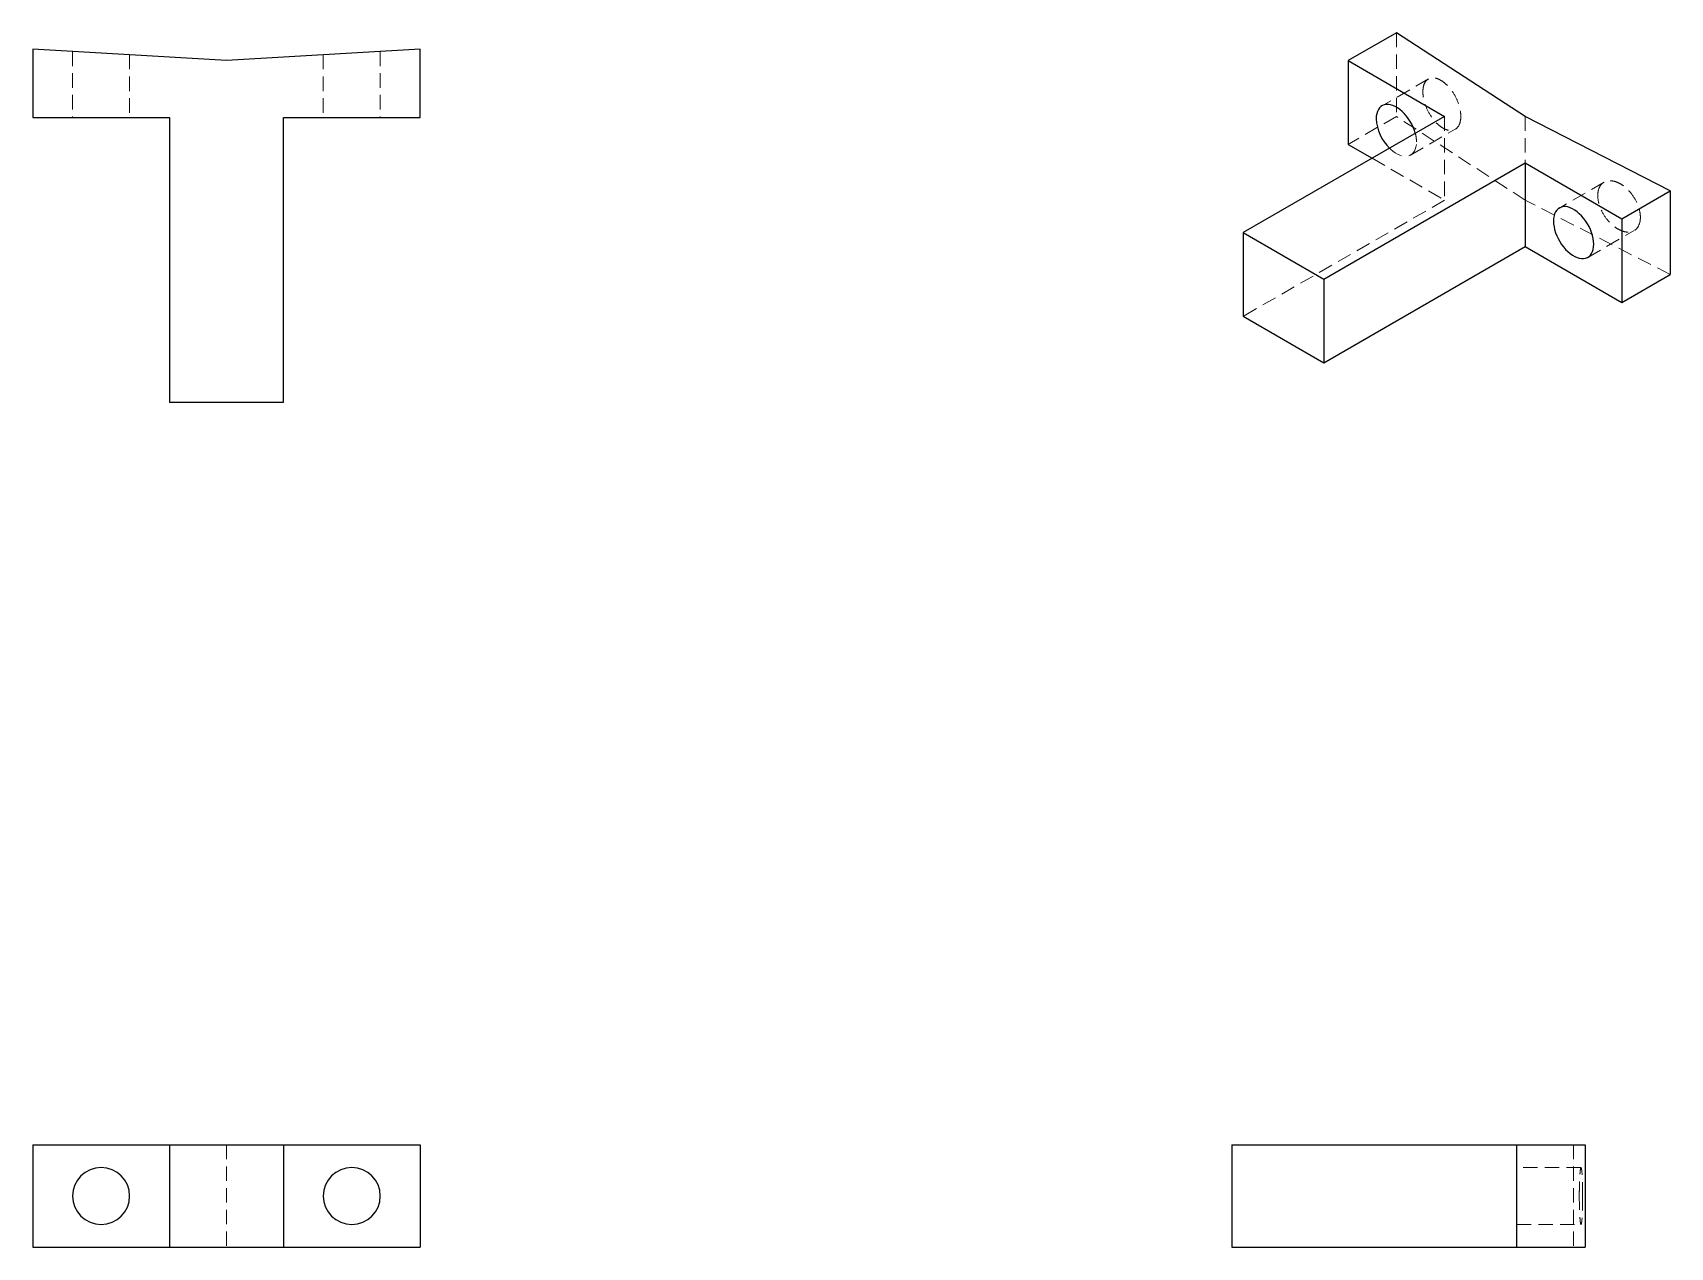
# Model space of a CAD drawing. Header units: millimetres. Extents: x 349 to 492, y 244 to 350.
import ezdxf

# ---------------------------------------------------------------- set-up
doc = ezdxf.new("R2010")
doc.units = ezdxf.units.MM
doc.linetypes.add('HIDDEN', pattern=[1.905, 1.27, -0.635])

msp = doc.modelspace()

# ---------------------------------------------------------------- linework, layer by layer
at = {"color": 7, "linetype": 'Continuous', "lineweight": 25}
for p, q in [((468.32, 350.32), (464.08, 347.87)), ((479.63, 342.97), (468.32, 350.32)), ((365.64, 347.88), (348.64, 348.88)), ((348.64, 348.88), (348.64, 342.88)), ((382.64, 348.88), (365.64, 347.88)), ((382.64, 342.88), (382.64, 348.88)), ((464.08, 347.87), (472.56, 342.97)), ((464.08, 347.87), (464.08, 340.52)), ((348.64, 342.88), (360.64, 342.88)), ((360.64, 342.88), (360.64, 317.88)), ((370.64, 342.88), (382.64, 342.88)), ((370.64, 317.88), (370.64, 342.88)), ((472.56, 342.97), (454.88, 332.77)), ((492.36, 336.44), (479.63, 342.97)), ((464.08, 340.52), (466.2, 339.3)), ((461.96, 328.69), (479.63, 338.89)), ((479.63, 338.89), (488.12, 333.99)), ((479.63, 338.89), (479.63, 331.54)), ((488.12, 333.99), (492.36, 336.44)), ((492.36, 336.44), (492.36, 329.09)), ((488.12, 333.99), (488.12, 326.64)), ((454.88, 332.77), (461.96, 328.69)), ((454.88, 332.77), (454.88, 325.42)), ((461.96, 321.34), (479.63, 331.54)), ((479.63, 331.54), (488.12, 326.64)), ((461.96, 328.69), (461.96, 321.34)), ((488.12, 326.64), (492.36, 329.09)), ((454.88, 325.42), (461.96, 321.34)), ((360.64, 317.88), (370.64, 317.88)), ((348.64, 252.68), (348.64, 243.68)), ((348.64, 252.68), (360.64, 252.68)), ((360.64, 252.68), (360.64, 243.68)), ((360.64, 252.68), (370.64, 252.68)), ((370.64, 252.68), (370.64, 243.68)), ((370.64, 252.68), (382.64, 252.68)), ((382.64, 252.68), (382.64, 243.68)), ((453.88, 252.68), (453.88, 243.68)), ((453.88, 252.68), (478.88, 252.68)), ((478.88, 252.68), (478.88, 243.68)), ((478.88, 252.68), (484.88, 252.68)), ((484.88, 252.68), (484.88, 243.68)), ((348.64, 243.68), (360.64, 243.68)), ((360.64, 243.68), (370.64, 243.68)), ((370.64, 243.68), (382.64, 243.68)), ((453.88, 243.68), (478.88, 243.68)), ((478.88, 243.68), (484.88, 243.68))]:
    msp.add_line(p, q, dxfattribs=at)
at = {"color": 7, "linetype": 'HIDDEN', "lineweight": 18}
for p, q in [((468.32, 350.32), (468.32, 342.97)), ((352.14, 348.67), (352.14, 342.88)), ((357.14, 348.38), (357.14, 342.88)), ((374.14, 348.38), (374.14, 342.88)), ((379.14, 348.67), (379.14, 342.88)), ((471.14, 346.26), (467.07, 343.91)), ((468.32, 342.97), (464.08, 340.52)), ((479.63, 335.62), (468.32, 342.97)), ((472.56, 342.97), (472.56, 335.62)), ((479.63, 342.97), (479.63, 338.89)), ((469.57, 339.58), (473.49, 341.85)), ((466.2, 339.3), (472.56, 335.62)), ((486.55, 337.2), (482.63, 334.93)), ((472.56, 335.62), (454.88, 325.42)), ((492.36, 329.09), (479.63, 335.62)), ((485.13, 330.6), (489.19, 332.95)), ((365.64, 252.68), (365.64, 243.68)), ((483.88, 252.68), (483.88, 243.68)), ((484.53, 250.68), (478.88, 250.68)), ((478.88, 245.68), (484.53, 245.68))]:
    msp.add_line(p, q, dxfattribs=at)
at = {"color": 7, "linetype": 'Continuous', "lineweight": 25, "flags": 128}
for points in [[(469.98, 341.48), (469.98, 341.49), (469.9, 341.75), (469.8, 342.02), (469.67, 342.28), (469.53, 342.53), (469.37, 342.78), (469.2, 343.01), (469.02, 343.22), (468.83, 343.41), (468.63, 343.58), (468.42, 343.73), (468.22, 343.85), (468.01, 343.94), (467.81, 344), (467.62, 344.03), (467.44, 344.03), (467.26, 344), (467.11, 343.93), (466.97, 343.84), (466.84, 343.72), (466.74, 343.58), (466.66, 343.41), (466.6, 343.21), (466.56, 343), (466.55, 342.77)], [(485.64, 331.75), (485.63, 331.99), (485.6, 332.25), (485.54, 332.51), (485.46, 332.77), (485.35, 333.04), (485.23, 333.3), (485.09, 333.55), (484.93, 333.8), (484.76, 334.03), (484.58, 334.24), (484.38, 334.43), (484.18, 334.6), (483.98, 334.75), (483.77, 334.86), (483.57, 334.96), (483.37, 335.02), (483.18, 335.05), (482.99, 335.05), (482.82, 335.01), (482.66, 334.95), (482.52, 334.86), (482.4, 334.74), (482.3, 334.6), (482.21, 334.42), (482.16, 334.23), (482.12, 334.02), (482.11, 333.79)], [(482.11, 333.79), (482.12, 333.54), (482.16, 333.29), (482.21, 333.03), (482.3, 332.76), (482.4, 332.5), (482.52, 332.24), (482.66, 331.98), (482.82, 331.74), (482.99, 331.51), (483.18, 331.3), (483.37, 331.1), (483.57, 330.93), (483.77, 330.79), (483.98, 330.67), (484.18, 330.58), (484.38, 330.52), (484.58, 330.49), (484.76, 330.49), (484.93, 330.52), (485.09, 330.58), (485.23, 330.67), (485.35, 330.79), (485.46, 330.94), (485.54, 331.11), (485.6, 331.3), (485.63, 331.52), (485.64, 331.75)]]:
    msp.add_lwpolyline(points, dxfattribs=at)
at = {"color": 7, "linetype": 'HIDDEN', "lineweight": 18, "flags": 128}
msp.add_lwpolyline([(467.72, 340.18), (467.81, 340.09), (468.01, 339.92), (468.22, 339.77), (468.42, 339.65), (468.63, 339.56), (468.83, 339.5), (469.02, 339.47), (469.2, 339.47), (469.37, 339.5), (469.53, 339.56), (469.67, 339.65), (469.8, 339.77), (469.9, 339.92), (469.98, 340.09), (470.04, 340.28), (470.08, 340.5), (470.09, 340.73)], dxfattribs=at)
at = {"color": 7, "linetype": 'Continuous', "lineweight": 25}
for centre, radius, start, end in [((470.48, 342.98), 3.93, 183.0165, 225.4069), ((354.64, 248.18), 2.5, 0, 180), ((376.64, 248.18), 2.5, 0, 180), ((354.64, 248.18), 2.5, 180, 0), ((376.64, 248.18), 2.5, 180, 0)]:
    msp.add_arc(centre, radius, start, end, dxfattribs=at)
at = {"color": 7, "linetype": 'HIDDEN', "lineweight": 18}
msp.add_arc((467.12, 340.7), 2.97, 0.571, 15.3357, dxfattribs=at)
for points in [[(470.65, 345.13), (470.65, 345.3), (470.67, 345.49), (470.76, 345.84), (470.85, 346.01), (471.11, 346.27), (471.3, 346.36), (471.64, 346.36), (471.77, 346.34), (472.04, 346.25), (472.17, 346.18), (472.45, 346), (472.59, 345.89), (472.85, 345.64), (472.98, 345.5), (473.33, 345.05), (473.51, 344.72), (473.78, 344.11), (473.86, 343.83), (473.96, 343.35), (473.98, 343.14), (473.98, 342.97)], [(473.98, 342.97), (473.98, 342.8), (473.96, 342.62), (473.86, 342.27), (473.78, 342.1), (473.51, 341.83), (473.33, 341.74), (472.98, 341.74), (472.85, 341.76), (472.59, 341.85), (472.45, 341.92), (472.17, 342.1), (472.04, 342.21), (471.77, 342.47), (471.64, 342.61), (471.3, 343.06), (471.11, 343.39), (470.85, 344), (470.76, 344.28), (470.67, 344.76), (470.65, 344.96), (470.65, 345.13)], [(486, 336.03), (486, 336.2), (486.02, 336.39), (486.13, 336.75), (486.22, 336.93), (486.52, 337.21), (486.73, 337.31), (487.12, 337.33), (487.26, 337.32), (487.56, 337.25), (487.71, 337.19), (488.02, 337.03), (488.18, 336.93), (488.48, 336.7), (488.62, 336.56), (489.01, 336.14), (489.22, 335.82), (489.52, 335.23), (489.61, 334.96), (489.72, 334.48), (489.74, 334.28), (489.74, 334.11)], [(489.74, 334.11), (489.74, 333.94), (489.72, 333.76), (489.61, 333.4), (489.52, 333.22), (489.22, 332.94), (489.01, 332.84), (488.62, 332.81), (488.48, 332.82), (488.18, 332.89), (488.02, 332.95), (487.71, 333.11), (487.56, 333.21), (487.26, 333.45), (487.12, 333.58), (486.73, 334.01), (486.52, 334.32), (486.22, 334.91), (486.13, 335.19), (486.02, 335.66), (486, 335.86), (486, 336.03)], [(484.38, 248.18), (484.38, 248.39), (484.38, 248.62), (484.39, 249.13), (484.4, 249.41), (484.42, 249.95), (484.44, 250.2), (484.47, 250.48), (484.48, 250.55), (484.5, 250.65), (484.51, 250.68), (484.54, 250.68), (484.55, 250.65), (484.57, 250.55), (484.59, 250.48), (484.62, 250.2), (484.63, 249.95), (484.66, 249.41), (484.66, 249.13), (484.67, 248.62), (484.67, 248.39), (484.67, 248.18)], [(484.67, 248.18), (484.67, 247.97), (484.67, 247.73), (484.66, 247.22), (484.66, 246.95), (484.63, 246.41), (484.62, 246.16), (484.59, 245.88), (484.57, 245.81), (484.55, 245.71), (484.54, 245.68), (484.51, 245.68), (484.5, 245.71), (484.48, 245.81), (484.47, 245.88), (484.44, 246.16), (484.42, 246.41), (484.4, 246.95), (484.39, 247.22), (484.38, 247.73), (484.38, 247.97), (484.38, 248.18)]]:
    msp.add_open_spline(points, degree=3, knots=[0, 0, 0, 0, 0.125, 0.125, 0.25, 0.25, 0.375, 0.375, 0.4375, 0.4375, 0.5, 0.5, 0.5625, 0.5625, 0.625, 0.625, 0.75, 0.75, 0.875, 0.875, 1, 1, 1, 1], dxfattribs=at)

doc.saveas('drawing.dxf')
